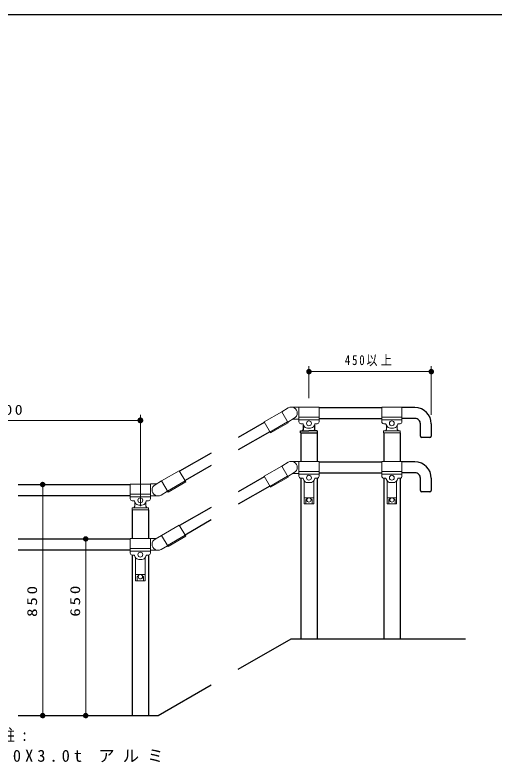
# Model space of a CAD drawing. Units: millimetres on the paper, scale 1:20. Extents: x -365 to 0, y -19 to 257.
# Drawn here: x -223.8 to -135.6, y 119.1 to 257 of the extents above; entities that cross this region are included whole.
import ezdxf

# ---------------------------------------------------------------- set-up
doc = ezdxf.new("R2010")
doc.units = ezdxf.units.MM
doc.layers.add('1_20', color=7, linetype='Continuous', lineweight=13)
doc.layers.add('NAKAMURA図枠', color=7, linetype='Continuous', lineweight=13)
doc.styles.add('ＭＳ ゴシック', font='')
doc.styles.get('ＭＳ ゴシック').set_extended_font_data('MS Gothic')

# ---------------------------------------------------------------- blocks, each defined once
blk = doc.blocks.new('filled_dot')
at = {"color": 0, "linetype": 'Continuous', "lineweight": -2, "const_width": 1.25}
blk.add_lwpolyline([(-0.625, 0, 1), (0.625, 0, 1)], format="xyb", close=True, dxfattribs=at)

msp = doc.modelspace()

# ---------------------------------------------------------------- linework, layer by layer
at = {"layer": '1_20'}
for p, q in [((-169.794, 186.553), (-169.794, 192.405)), ((-147.294, 183.478), (-147.294, 192.405)), ((-169.794, 191.405), (-147.294, 191.405)), ((-173.044, 184.886), (-171.644, 184.886)), ((-171.644, 184.861), (-171.644, 182.161)), ((-171.644, 184.861), (-167.944, 184.861)), ((-167.944, 184.861), (-167.944, 182.161)), ((-156.394, 184.861), (-156.394, 182.161)), ((-156.394, 184.861), (-152.694, 184.861)), ((-152.694, 184.861), (-152.694, 182.161)), ((-174.806, 184.038), (-178.054, 182.163)), ((-174.806, 184.038), (-173.594, 184.738)), ((-173.631, 182.003), (-174.806, 184.038)), ((-250.794, 182.441), (-200.794, 182.441)), ((-200.794, 166.64), (-200.794, 183.441)), ((-178.054, 182.163), (-176.879, 180.128)), ((-176.974, 180.294), (-173.727, 182.169)), ((-173.706, 182.133), (-172.494, 182.833)), ((-171.644, 182.686), (-172.749, 182.686)), ((-171.644, 183.025), (-167.944, 183.025)), ((-171.644, 182.521), (-167.944, 182.521)), ((-156.394, 183.025), (-152.694, 183.025)), ((-156.394, 182.521), (-152.694, 182.521)), ((-176.879, 180.128), (-173.631, 182.003)), ((-171.294, 181.811), (-171.014, 181.811)), ((-170.878, 181.724), (-170.746, 181.442)), ((-170.067, 181.011), (-169.52, 181.011)), ((-168.709, 181.724), (-168.841, 181.442)), ((-168.573, 181.811), (-168.294, 181.811)), ((-156.044, 181.811), (-155.764, 181.811)), ((-155.74, 180.491), (-155.544, 180.786)), ((-155.628, 181.724), (-155.496, 181.442)), ((-155.544, 181.348), (-155.544, 181.544)), ((-155.544, 180.786), (-155.544, 181.348)), ((-154.817, 181.011), (-154.27, 181.011)), ((-153.459, 181.724), (-153.591, 181.442)), ((-153.544, 181.544), (-153.544, 181.348)), ((-153.544, 181.348), (-153.544, 180.786)), ((-153.347, 180.491), (-153.544, 180.786)), ((-153.323, 181.811), (-153.044, 181.811)), ((-156.069, 180.486), (-154.556, 180.512)), ((-156.069, 180.136), (-156.069, 180.486)), ((-156.069, 180.136), (-153.019, 180.136)), ((-153.019, 180.485), (-154.556, 180.512)), ((-153.019, 180.485), (-153.019, 180.136)), ((-174.806, 174.038), (-178.054, 172.163)), ((-174.806, 174.038), (-173.594, 174.738)), ((-173.631, 172.003), (-174.806, 174.038)), ((-173.044, 174.886), (-171.644, 174.886)), ((-171.644, 174.861), (-171.644, 172.161)), ((-171.644, 174.861), (-167.944, 174.861)), ((-167.944, 174.861), (-167.944, 172.161)), ((-156.394, 174.861), (-156.394, 172.161)), ((-156.394, 174.861), (-152.694, 174.861)), ((-152.694, 174.861), (-152.694, 172.161)), ((-196.881, 171.293), (-193.634, 173.168)), ((-192.459, 171.133), (-193.634, 173.168)), ((-173.706, 172.133), (-172.494, 172.833)), ((-171.644, 172.686), (-172.749, 172.686)), ((-171.644, 173.025), (-167.944, 173.025)), ((-171.644, 172.521), (-167.944, 172.521)), ((-156.394, 173.025), (-152.694, 173.025)), ((-156.394, 172.521), (-152.694, 172.521)), ((-198.094, 170.593), (-196.881, 171.293)), ((-195.706, 169.258), (-196.881, 171.293)), ((-192.554, 171.299), (-195.802, 169.424)), ((-192.459, 171.133), (-195.706, 169.258)), ((-178.054, 172.163), (-176.879, 170.128)), ((-176.974, 170.294), (-173.727, 172.169)), ((-176.879, 170.128), (-173.631, 172.003)), ((-171.294, 171.811), (-171.014, 171.811)), ((-170.878, 171.724), (-170.746, 171.442)), ((-170.669, 171.313), (-170.669, 167.061)), ((-168.919, 171.313), (-168.919, 167.061)), ((-168.709, 171.724), (-168.841, 171.442)), ((-168.573, 171.811), (-168.294, 171.811)), ((-156.044, 171.811), (-155.764, 171.811)), ((-155.628, 171.724), (-155.496, 171.442)), ((-155.419, 171.313), (-155.419, 167.061)), ((-153.669, 171.313), (-153.669, 167.061)), ((-153.459, 171.724), (-153.591, 171.442)), ((-153.323, 171.811), (-153.044, 171.811)), ((-218.758, 170.64), (-218.758, 128.14)), ((-202.644, 170.715), (-202.644, 168.015)), ((-202.644, 170.715), (-198.944, 170.715)), ((-197.838, 170.74), (-198.944, 170.74)), ((-198.944, 170.715), (-198.944, 168.015)), ((-170.067, 171.011), (-169.52, 171.011)), ((-154.817, 171.011), (-154.27, 171.011)), ((-202.644, 168.88), (-198.944, 168.88)), ((-202.644, 168.376), (-198.944, 168.376)), ((-197.544, 168.54), (-198.944, 168.54)), ((-196.994, 168.688), (-195.781, 169.388)), ((-202.294, 167.665), (-202.014, 167.665)), ((-201.878, 167.579), (-201.746, 167.297)), ((-201.794, 167.203), (-201.794, 167.399)), ((-201.794, 166.64), (-201.794, 167.203)), ((-199.709, 167.579), (-199.841, 167.297)), ((-199.794, 167.399), (-199.794, 167.203)), ((-199.794, 167.203), (-199.794, 166.64)), ((-199.573, 167.665), (-199.294, 167.665)), ((-170.669, 168.211), (-168.919, 168.211)), ((-170.669, 167.061), (-168.919, 167.061)), ((-170.106, 168.061), (-170.369, 167.798)), ((-170.369, 167.798), (-170.369, 167.061)), ((-169.481, 168.061), (-169.219, 167.798)), ((-169.219, 167.798), (-169.219, 167.061)), ((-155.419, 168.211), (-153.669, 168.211)), ((-155.419, 167.061), (-153.669, 167.061)), ((-154.856, 168.061), (-155.119, 167.798)), ((-155.119, 167.798), (-155.119, 167.061)), ((-154.231, 168.061), (-153.969, 167.798)), ((-153.969, 167.798), (-153.969, 167.061)), ((-202.319, 166.34), (-200.806, 166.367)), ((-202.319, 165.99), (-202.319, 166.34)), ((-202.319, 165.99), (-199.269, 165.99)), ((-201.99, 166.346), (-201.794, 166.64)), ((-201.067, 166.865), (-200.52, 166.865)), ((-199.269, 166.34), (-200.806, 166.367)), ((-199.597, 166.346), (-199.794, 166.64)), ((-199.269, 166.34), (-199.269, 165.99)), ((-196.881, 161.293), (-193.634, 163.168)), ((-192.459, 161.133), (-193.634, 163.168)), ((-210.845, 128.14), (-210.845, 160.64)), ((-202.644, 160.715), (-202.644, 158.015)), ((-202.644, 160.715), (-198.944, 160.715)), ((-197.838, 160.74), (-198.944, 160.74)), ((-198.944, 160.715), (-198.944, 158.015)), ((-198.094, 160.593), (-196.881, 161.293)), ((-195.706, 159.258), (-196.881, 161.293)), ((-192.554, 161.299), (-195.802, 159.424)), ((-192.459, 161.133), (-195.706, 159.258)), ((-202.644, 158.88), (-198.944, 158.88)), ((-196.994, 158.688), (-195.781, 159.388)), ((-202.644, 158.376), (-198.944, 158.376)), ((-202.294, 157.665), (-202.014, 157.665)), ((-201.878, 157.579), (-201.746, 157.297)), ((-199.709, 157.579), (-199.841, 157.297)), ((-199.573, 157.665), (-199.294, 157.665)), ((-197.544, 158.54), (-198.944, 158.54)), ((-201.669, 157.168), (-201.669, 152.915)), ((-201.067, 156.865), (-200.52, 156.865)), ((-199.919, 157.168), (-199.919, 152.915)), ((-201.669, 154.065), (-199.919, 154.065)), ((-201.106, 153.915), (-201.369, 153.653)), ((-201.369, 153.653), (-201.369, 152.915)), ((-200.481, 153.915), (-200.219, 153.653)), ((-200.219, 153.653), (-200.219, 152.915)), ((-201.669, 152.915), (-199.919, 152.915))]:
    msp.add_line(p, q, dxfattribs=at)
at = {"layer": '1_20', "color": 3, "lineweight": 25}
for p, q in [((-167.944, 184.786), (-156.394, 184.786)), ((-150.294, 184.786), (-152.694, 184.786)), ((-167.944, 182.786), (-156.394, 182.786)), ((-150.294, 182.786), (-152.694, 182.786)), ((-178.004, 182.077), (-182.794, 179.311)), ((-170.99, 180.491), (-170.794, 180.786)), ((-170.794, 181.348), (-170.794, 181.544)), ((-170.794, 180.786), (-170.794, 181.348)), ((-168.794, 181.544), (-168.794, 181.348)), ((-168.794, 181.348), (-168.794, 180.786)), ((-168.597, 180.491), (-168.794, 180.786)), ((-149.294, 179.536), (-149.294, 181.786)), ((-147.294, 181.786), (-147.294, 179.536)), ((-177.004, 180.345), (-182.794, 177.002)), ((-171.319, 180.486), (-169.806, 180.512)), ((-171.319, 180.136), (-171.319, 180.486)), ((-171.319, 180.136), (-168.269, 180.136)), ((-171.294, 180.136), (-171.294, 174.861)), ((-168.269, 180.485), (-169.806, 180.512)), ((-168.294, 180.136), (-168.294, 174.861)), ((-168.269, 180.485), (-168.269, 180.136)), ((-156.044, 180.136), (-156.044, 174.861)), ((-153.044, 180.136), (-153.044, 174.861)), ((-147.544, 179.286), (-149.044, 179.286)), ((-187.794, 176.424), (-193.584, 173.081)), ((-187.794, 174.115), (-192.584, 171.349)), ((-167.944, 174.786), (-156.394, 174.786)), ((-150.294, 174.786), (-152.694, 174.786)), ((-167.944, 172.786), (-156.394, 172.786)), ((-150.294, 172.786), (-152.694, 172.786)), ((-178.004, 172.077), (-182.794, 169.311)), ((-171.294, 171.811), (-171.294, 142.286)), ((-168.294, 171.811), (-168.294, 142.286)), ((-156.044, 171.811), (-156.044, 142.286)), ((-153.044, 171.811), (-153.044, 142.286)), ((-149.294, 169.536), (-149.294, 171.786)), ((-147.294, 171.786), (-147.294, 169.536)), ((-223.294, 170.64), (-202.644, 170.64)), ((-177.004, 170.345), (-182.794, 167.002)), ((-223.294, 168.64), (-202.644, 168.64)), ((-147.544, 169.286), (-149.044, 169.286)), ((-202.294, 165.99), (-202.294, 160.715)), ((-199.294, 165.99), (-199.294, 160.715)), ((-187.794, 166.424), (-193.584, 163.081)), ((-187.794, 164.115), (-192.584, 161.349)), ((-223.294, 160.64), (-202.644, 160.64)), ((-223.294, 158.64), (-202.644, 158.64)), ((-202.294, 157.665), (-202.294, 128.14)), ((-199.294, 157.665), (-199.294, 128.14)), ((-182.794, 136.656), (-173.044, 142.286)), ((-173.044, 142.286), (-140.987, 142.286)), ((-197.544, 128.14), (-187.794, 133.77)), ((-223.294, 128.14), (-197.544, 128.14))]:
    msp.add_line(p, q, dxfattribs=at)
at = {"layer": '1_20'}
for centre, radius in [((-169.794, 181.886), 0.45), ((-154.544, 181.886), 0.45), ((-169.794, 171.886), 0.45), ((-154.544, 171.886), 0.45), ((-200.794, 167.74), 0.45), ((-169.794, 167.811), 0.4), ((-154.544, 167.811), 0.4), ((-200.794, 157.74), 0.45), ((-200.794, 153.665), 0.4)]:
    msp.add_circle(centre, radius, dxfattribs=at)
for centre, radius, start, end in [((-173.044, 183.786), 1.1, 300, 120.00001), ((-171.294, 182.161), 0.35, 180, 270), ((-168.294, 182.161), 0.35, 270, 0), ((-156.044, 182.161), 0.35, 180, 270), ((-153.044, 182.161), 0.35, 270, 0), ((-171.014, 181.661), 0.15, 25.11483, 90), ((-170.067, 181.761), 0.75, 205.11483, 270), ((-169.52, 181.761), 0.75, 270, 334.88516), ((-168.573, 181.661), 0.15, 90, 154.88517), ((-155.764, 181.661), 0.15, 25.11483, 90), ((-154.817, 181.761), 0.75, 205.11483, 270), ((-154.27, 181.761), 0.75, 270, 334.88516), ((-153.323, 181.661), 0.15, 90, 154.88517), ((-173.044, 173.786), 1.1, 300, 120.00001), ((-171.294, 172.161), 0.35, 180, 270), ((-171.014, 171.661), 0.15, 25.11483, 90), ((-170.067, 171.761), 0.75, 205.11483, 270), ((-169.52, 171.761), 0.75, 270, 334.88516), ((-168.573, 171.661), 0.15, 90, 154.88517), ((-168.294, 172.161), 0.35, 270, 0), ((-156.044, 172.161), 0.35, 180, 270), ((-155.764, 171.661), 0.15, 25.11483, 90), ((-154.817, 171.761), 0.75, 205.11483, 270), ((-154.27, 171.761), 0.75, 270, 334.88516), ((-153.323, 171.661), 0.15, 90, 154.88517), ((-153.044, 172.161), 0.35, 270, 0), ((-197.544, 169.64), 1.1, 120, 300), ((-197.544, 169.64), 1.1, 270, 299.99999), ((-202.294, 168.015), 0.35, 180, 270), ((-202.014, 167.515), 0.15, 25.11483, 90), ((-201.067, 167.615), 0.75, 205.11483, 270), ((-200.52, 167.615), 0.75, 270, 334.88516), ((-199.573, 167.515), 0.15, 90, 154.88517), ((-199.294, 168.015), 0.35, 270, 0), ((-197.544, 159.64), 1.1, 120, 300), ((-197.544, 159.64), 1.1, 270, 299.99999), ((-202.294, 158.015), 0.35, 180, 270), ((-202.014, 157.515), 0.15, 25.11483, 90), ((-201.067, 157.615), 0.75, 205.11483, 270), ((-200.52, 157.615), 0.75, 270, 334.88516), ((-199.573, 157.515), 0.15, 90, 154.88517), ((-199.294, 158.015), 0.35, 270, 0)]:
    msp.add_arc(centre, radius, start, end, dxfattribs=at)
at = {"layer": '1_20', "color": 3, "lineweight": 25}
for centre, radius, start, end in [((-150.294, 181.786), 3, 360, 90), ((-150.294, 181.786), 1, 0, 90.00001), ((-149.044, 179.536), 0.25, 180, 270), ((-147.544, 179.536), 0.25, 270, 0), ((-150.294, 171.786), 3, 360, 90), ((-150.294, 171.786), 1, 0, 90.00001), ((-149.044, 169.536), 0.25, 180, 270), ((-147.544, 169.536), 0.25, 270, 0)]:
    msp.add_arc(centre, radius, start, end, dxfattribs=at)
at = {"layer": 'NAKAMURA図枠', "color": 20, "lineweight": 25}
msp.add_line((0, 257), (-365, 257), dxfattribs=at)

# ---------------------------------------------------------------- block references
at = {"layer": '1_20', "xscale": 0.4, "yscale": 0.4}
msp.add_blockref('filled_dot', (-169.794, 191.405), dxfattribs=at)
at = {"layer": '1_20'}
for p, xscale, yscale, rotation in [((-147.294, 191.405), 0.4, 0.4, 180), ((-200.794, 182.441), 0.431, 0.431, 180), ((-218.758, 170.64), 0.4, 0.4, 270), ((-210.845, 160.64), 0.4, 0.4, 270), ((-218.758, 128.14), 0.4, 0.4, 90), ((-210.845, 128.14), 0.4, 0.4, 90)]:
    msp.add_blockref('filled_dot', p, dxfattribs=dict(at, xscale=xscale, yscale=yscale, rotation=rotation))

# ---------------------------------------------------------------- texts
at = {"layer": '1_20', "style": 'ＭＳ ゴシック'}
for s, insert, char_height, attachment_point in [('\\T1.33;\\W0.8;450以上', (-158.544, 192.405), 1.833, 8), ('\\T1.33;\\W1.15;2000', (-225.794, 183.441), 1.833, 8), ('\\T1.5;\\W0.8;支柱:', (-229.891, 124.449), 2.199, 4), ('\\T1.5;φ60X3.0t\\~アルミ', (-229.891, 120.449), 2.199, 4)]:
    msp.add_mtext(s, dxfattribs=dict(at, insert=insert, char_height=char_height, attachment_point=attachment_point))
at = {"layer": '1_20', "char_height": 1.833, "attachment_point": 8, "rotation": 90, "style": 'ＭＳ ゴシック'}
for s, insert in [('\\T1.33;\\W1.25;850', (-219.758, 149.39)), ('\\T1.33;\\W1.25;650', (-211.845, 149.439))]:
    msp.add_mtext(s, dxfattribs=dict(at, insert=insert))

doc.saveas('drawing.dxf')
